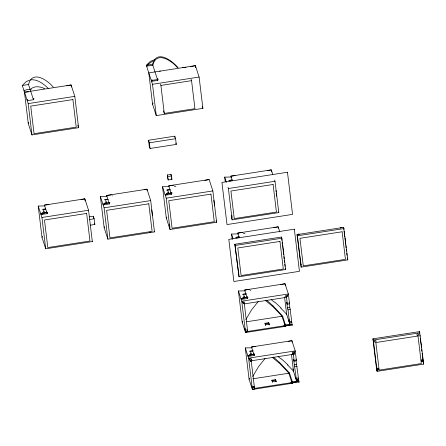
<?xml version="1.0" encoding="UTF-8"?>
<svg xmlns="http://www.w3.org/2000/svg" width="446" height="446" viewBox="0 0 446 446"><rect width="100%" height="100%" fill="white"/><g stroke="black" fill="none" stroke-linecap="round" stroke-linejoin="round"><path stroke-width="0.67" d="M27.842 99.932L27.239 100.684L33.456 99.72L33.941 98.376L33.238 99.045M43.992 211.398L40.982 214.565L47.198 213.601L47.683 212.257L40.764 213.885M106.148 201.748L103.138 204.909L109.354 203.945L109.839 202.601L102.914 204.235M168.298 192.092L165.288 195.253L171.504 194.289L171.989 192.945L165.07 194.579M244.196 296.317L241.186 299.478L247.396 298.513L247.887 297.17L240.963 298.803M251.065 353.254L248.054 356.421L254.27 355.456L254.755 354.113L247.837 355.741M33.456 99.72L28.516 84.511C32.224 69.732 47.365 80.024 53.225 87.07M152.315 80.497L151.545 81.378L157.761 80.408L152.532 64.313C156.574 48.904 172.279 60.662 178.138 67.825M157.917 78.424L157.477 79.527L151.261 80.492L152.03 79.611M157.761 80.408L158.207 79.31M47.198 213.601L44.438 205.11L84.84 198.832L88.548 210.239L92.328 241.559L45.709 248.796L42.002 237.389L42.504 236.363M109.354 203.945L106.594 195.454L146.99 189.176L150.698 200.589L154.478 231.903L107.865 239.145L104.158 227.733L104.659 226.713M171.504 194.289L168.744 185.798L209.146 179.526L212.853 190.933L216.628 222.247L170.015 229.489L166.308 218.083L166.81 217.057M285.234 325.613L285.925 326.255L245.523 332.526L242.206 322.307L242.702 321.282M292.52 382.356L292.793 383.192L252.397 389.469L249.074 379.245L249.576 378.219M28.26 123.509L24.485 92.194L71.098 84.952L74.805 96.364L78.585 127.679L31.967 134.921L28.26 123.509L28.784 122.449M152.565 104.202L148.786 72.888L195.404 65.646L199.111 77.052L202.885 108.367L156.273 115.609L152.565 104.202L153.09 103.138M245.869 319.565L251.55 309.903L258.184 301.563M252.737 376.502L258.424 366.841L265.058 358.506M245.205 290.853L238.426 290.987L241.743 301.212L288.361 293.97L289.543 303.782L287.324 304.127L286.505 297.331L288.361 293.97L285.039 283.751L244.642 290.023L247.396 298.513M293.685 353.711L295.23 350.907L291.907 340.688L251.511 346.966L254.27 355.456M31.967 134.921L28.187 103.6L22.3 85.476L26.264 81.607L29.559 80.141M156.273 115.609L152.493 84.294L146.316 65.278L150.28 61.414L154.717 59.636M46.981 212.92L47.638 212.296M109.131 203.27L109.839 202.601M171.286 193.614L171.989 192.945M247.179 297.839L247.887 297.17M254.047 354.776L254.755 354.113M30.177 89.629C33.913 85.543 40.14 86.329 44.6 88.67M289.153 303.771L290.229 309.479L292.141 325.285L291.522 324.866L285.473 325.942L284.882 326.416L283.862 325.831M295.943 360.078L299.01 382.228L298.396 381.804L292.342 382.885L291.756 383.354L290.736 382.768M152.727 61.147L148.529 63.973L146.606 66.164L152.822 65.2C156.529 50.42 171.671 60.717 177.525 67.759M376.703 370.158L372.923 338.843L419.535 331.601L423.7 364.103L377.087 371.345L376.703 370.158L378.297 369.355M27.022 100.01L27.775 99.726M23.967 90.599L26.347 89.813L31.27 89.228M41.857 213.483L44.455 212.814A42.058 17.5 -6.9 0 0 46.897 211.989M104.007 203.833L106.605 203.164A42.058 17.5 -6.9 0 0 109.053 202.333M166.163 194.177L168.761 193.508A42.058 17.5 -6.9 0 0 171.599 192.538M242.055 298.402L244.653 297.733A42.058 17.5 -6.9 0 0 247.491 296.763M248.929 355.339L251.527 354.67A42.058 17.5 -6.9 0 0 253.969 353.845M66.777 85.849L71.098 84.952L71.343 86.998M190.548 66.677L195.404 65.646L195.649 67.686M81.027 199.596L84.84 198.832L85.086 200.873M204.865 180.401L209.146 179.526M267.483 170.634L269.378 170.216M273.883 227.689L278.17 226.808L279.826 231.92M280.757 284.626L281.699 284.403M288.099 341.452L289.989 341.034M144.125 189.717L146.99 189.176L147.158 190.542M282.167 284.286L285.039 283.751L285.284 285.791M44.438 205.11L48.948 204.547M106.594 195.454L111.355 194.88M168.744 185.798L173.505 185.229M232.377 180.702L230.9 176.142L235.159 175.596M239.251 237.646L237.768 233.085L241.046 232.6M244.642 290.023L249.403 289.454M251.511 346.966L255.77 346.414M269.852 170.116L271.296 169.87L272.74 174.308M290.469 340.934L291.907 340.688L292.074 342.049M146.316 65.278L152.532 64.313M22.3 85.476L28.516 84.511M28.187 103.6L74.805 96.364M152.493 84.294L199.111 77.052M160.499 84.155L160.911 85.42L191.557 80.665L194.935 108.679L164.295 113.44L163.47 110.903M148.54 140.25L174.76 136.181L175.585 138.712L176.27 144.409L150.051 148.479L149.226 145.948L148.54 140.25L149.365 142.787L150.051 148.479M149.365 142.787L175.585 138.712M167.289 175.027L171.019 174.447L171.515 175.969L171.927 179.381L168.198 179.961L167.289 175.027L168.198 179.961M167.785 176.544L171.515 175.969M230.9 176.142L271.296 169.87L271.542 171.911M42.192 209.425L43.295 209.252L44.455 212.814M104.342 199.769L105.451 199.596A81.178 24.931 36 0 1 107.86 199.267L108.216 199.223M166.497 190.113L167.601 189.94A81.178 24.931 36 0 1 170.01 189.611M228.647 180.457L229.751 180.29A81.178 24.931 36 0 1 232.165 179.955M44.65 205.901L38.228 206.074L41.93 217.481L88.548 210.239M107.157 196.279L100.378 196.418L104.085 207.825L150.698 200.589M169.307 186.623L162.528 186.762L166.235 198.175L212.853 190.933M228.012 187.353L228.391 188.519L275.004 181.277L278.783 212.591L232.165 219.833L231.346 217.302M89.289 216.868L93.326 216.238L94.151 218.774L94.836 224.466L90.131 225.202M89.44 219.504L94.151 218.774M149.382 232.294L150.625 232.098M237.768 233.085L278.17 226.808L278.332 228.168M235.516 237.4L236.625 237.227A81.178 24.931 36 0 1 239.034 236.898L239.39 236.854M234.875 244.269L281.487 237.032L281.872 238.214L285.652 269.535L239.039 276.776L234.875 244.269L239.039 276.776M343.643 227.376L297.025 234.618L301.189 267.121L347.808 259.879L343.643 227.376L343.877 229.339M235.259 245.456L281.872 238.214M297.889 235.505L297.025 234.618L297.415 235.806L344.028 228.564M242.39 294.338L243.494 294.165A81.178 24.931 36 0 1 245.908 293.836M292.052 324.554L247.658 331.45L245.523 332.526L241.743 301.212L244.33 303.882L286.505 297.331M287.324 304.127L286.706 302.215L287.391 307.907L289.61 307.567M287.391 307.907L288.01 309.825L290.229 309.479M246.649 321.767L281.989 316.275L284.788 324.889L285.473 325.942M265.431 325.006L265.013 323.261L268.743 322.681L269.323 324.933M265.102 323.991L268.832 323.411L269.161 324.426M265.013 323.261L265.509 324.783L269.239 324.203M249.258 351.281L250.368 351.108L251.527 354.67M373.631 339.573L372.923 338.843L373.308 340.03L419.92 332.788M292.693 354.375L251.198 360.82L254.527 388.394L298.92 381.497M298.067 381.347L298.396 381.804L296.702 381.843L293.574 359.153L294.198 361.07L296.417 360.725L295.23 350.907L248.617 358.149L245.294 347.93L252.074 347.791M294.26 364.85L296.478 364.505M294.884 366.763L297.103 366.417M288.105 373.185L289.476 372.973L292.32 381.726M252.843 378.81L288.863 373.213L291.662 381.832L292.793 383.192M276.029 381.369L275.7 380.354L271.971 380.934L271.887 380.204L275.611 379.624L276.197 381.876M271.887 380.204L272.378 381.726L276.107 381.146M225.258 181.873L224.684 177.112L231.82 177.012M232.21 239.496L231.552 234.05L238.331 233.91M182.565 67.575L186.032 67.307M24.485 92.194L28.366 91.865M291.193 324.409L291.522 324.866L289.833 324.9L289.694 324.476L284.788 324.889M296.702 381.843L296.562 381.414L291.662 381.832M159.584 71.148L160.387 71.076M241.292 232.583L242.529 232.511M245.891 293.819L246.259 293.797M252.759 350.762L253.133 350.734M229.796 180.323L232.121 180.223M167.646 189.979L169.971 189.879M105.496 199.635L107.815 199.535M236.67 237.266L238.989 237.166M243.538 294.204L245.863 294.104M30.702 79.828C37.603 79.076 43.507 83.865 48.196 88.336M45.665 209.185L43.34 209.285A81.178 24.931 36 0 1 45.709 208.918M252.731 351.041L250.412 351.141A81.178 24.931 36 0 1 252.776 350.773M347.228 258.563L347.334 257.961M285.228 268.319L285.652 269.535M265.342 300.426L272.729 306.458L280.211 314.207A76.567 23.688 36.3 0 1 281.989 316.275M272.211 357.363L279.597 363.395L287.079 371.144A76.567 23.688 36.3 0 1 288.863 373.213M271.179 299.578L274.195 302.031M278.048 356.516L281.064 358.974M273.002 305.833L282.602 316.03L285.446 324.788M279.871 362.771L289.476 372.973M280.751 308.047L286.293 313.845M287.625 364.984L293.161 370.782A11.083 2.776 39 0 1 293.529 371.189L296.562 381.414M250.462 360.257A0.914 0.831 -18 0 1 249.671 359.264L248.617 358.149L252.397 389.469M292.749 368.859L293.507 369.65M288.774 320.836L289.733 321.94M295.648 377.779L296.412 378.66M298.541 381.157L299.01 382.228M284.448 323.841L285.423 325.117M291.322 380.784L292.297 382.055M284.542 296.952L286.633 314.24L288.919 321.287L289.727 322.386M295.793 378.225L297.248 380.215M292.108 382.557L292.342 382.885M285.2 268.687L285.529 269.15M216.065 221.244L216.505 221.868M423.466 363.568L423.7 364.103M278.438 211.9L278.783 212.591M154.132 231.212L154.478 231.903M78.15 126.859L78.457 127.294M420.717 341.413L421.609 347.729L421.409 347.111M347.679 259.5L347.808 259.879M274.591 180.011L275.004 181.277M282.875 247.469L282.513 245.534M283.361 252.536L283.561 253.161L282.954 248.099M289.131 302.511L289.543 303.782M291.868 324.448L292.141 325.285M295.999 359.448L296.417 360.725M229.751 180.29L230.103 181.36M202.272 106.466L202.885 108.367M224.684 177.112L226.373 182.319M191.144 79.394L191.557 80.665M236.625 237.227L236.971 238.303M231.552 234.05L233.035 238.61M243.494 294.165L244.653 297.733M216.148 220.77L216.628 222.247M247.251 330.202L247.658 331.45L244.33 303.882M175.858 143.138L176.27 144.409M253.919 386.52L254.326 387.769M171.431 177.865L171.927 179.381M167.601 189.94L168.761 193.508M105.451 199.596L106.605 203.164M77.76 125.142L78.585 127.679M94.424 223.201L94.836 224.466M92.199 241.175L92.328 241.559M42.141 212.842L42.565 214.147M289.694 324.476L288.919 321.287M419.535 331.601L419.692 332.911M419.931 334.874L420.087 336.178M420.327 338.146L420.639 340.761M421.654 349.162L421.905 351.219M422.15 353.277L422.401 355.334M422.563 356.705L423.254 362.414M373.308 340.03L377.087 371.345M345.026 237.813L345.678 244.257M344.117 231.301L344.351 233.264M344.507 234.574L344.747 236.536M345.845 245.623L346.09 247.681M346.341 249.738L346.503 251.109M346.754 253.166L346.999 255.224M297.415 235.806L301.189 267.121M276.002 190.526L276.158 191.791M276.308 193.057L276.693 196.218M281.487 237.032L281.883 240.299M282.123 242.267L282.357 244.23M283.444 253.228L283.611 254.599M283.857 256.662L284.108 258.725M284.353 260.787L284.52 262.159M284.771 264.222L285.016 266.284M288.01 309.825L289.833 324.9M293.373 354.269L294.198 361.07M291.5 354.581L293.501 371.178M268.743 322.681L268.832 323.411M275.611 379.624L275.7 380.354M265.509 324.783L265.599 325.513M272.378 381.726L272.467 382.456M228.391 188.519L232.165 219.833M238.426 290.987L242.206 322.307M245.294 347.93L249.074 379.245M213.851 200.182L214.537 205.874M174.76 136.181L174.91 137.446M160.911 85.42L164.295 113.44M171.019 174.447L171.186 175.813M166.235 198.175L170.015 229.489M162.528 186.762L166.308 218.083M151.701 209.837L152.387 215.53M104.085 207.825L107.865 239.145M100.378 196.418L104.158 227.733M93.326 216.238L93.554 218.139M41.93 217.481L45.709 248.796M38.228 206.074L42.002 237.389M112.191 195.872A59.781 21.742 40.3 0 1 112.453 195.883M174.341 186.216A59.781 21.742 40.3 0 1 175.958 186.328M169.681 225.854A0.914 0.831 -18 0 1 169.636 224.422M170.132 226.925A0.914 0.831 -18 0 1 169.697 225.709M231.953 216.243A0.914 0.831 -18 0 1 231.385 215.669M232.165 217.224A0.914 0.831 -18 0 1 232.121 215.792M238.822 273.186A0.914 0.831 -18 0 1 238.66 271.709M238.833 274.034A0.914 0.831 -18 0 1 238.839 272.852M243.365 233.503A59.781 21.742 40.3 0 1 244.982 233.615M300.799 263.458A0.914 0.831 -18 0 1 300.81 262.053M301.245 264.534A0.914 0.831 -18 0 1 300.838 263.396M297.727 234.847A0.914 0.831 -18 0 1 299.394 234.373M340.343 228.112A0.914 0.831 -18 0 1 341.915 227.666M289.683 321.237A0.914 0.831 -18 0 1 289.694 319.771M245.506 329.711A0.914 0.831 -18 0 1 245.166 328.468M286.315 313.85A11.083 2.776 39 0 1 286.655 314.252M274.502 301.925A45.074 14.456 36.7 0 1 281.119 308.058M266.44 300.214A25.745 8.19 36.2 0 1 272.907 305.828M250.239 290.441A59.781 21.742 40.3 0 1 250.769 290.469M422.574 359.716A0.914 0.831 -18 0 1 421.158 360.123M378.392 368.173A0.914 0.831 -18 0 1 376.982 368.68A0.914 0.831 -18 0 1 377.032 367.309M249.671 359.264A0.914 0.831 -18 0 1 250.897 358.629A0.914 0.831 -18 0 1 251.327 359.81M281.37 358.868A45.074 14.456 36.7 0 1 287.988 364.995M273.108 357.001A25.745 8.19 36.2 0 1 279.776 362.771M292.81 353.594A0.914 0.831 -18 0 1 292.381 352.407A0.914 0.831 -18 0 1 293.752 352.145A0.914 0.831 -18 0 1 293.719 353.427M252.882 388.087A0.914 0.831 -18 0 1 252.403 386.972A0.914 0.831 -18 0 1 253.668 386.543A0.914 0.831 -18 0 1 253.975 387.713M297.259 379.585A0.914 0.831 -18 0 1 296.579 378.515A0.914 0.831 -18 0 1 297.878 378.013A0.914 0.831 -18 0 1 298.129 379.251M72.899 99.564L30.724 106.12L34.052 133.689L76.227 127.138L72.899 99.564M287.469 172.245L221.93 182.431L227.014 224.567L292.554 214.381L287.469 172.245M86.641 213.444L44.466 219.995L47.794 247.569L89.969 241.018L86.641 213.444M148.791 203.794L106.616 210.345L109.945 237.913L152.119 231.363L148.791 203.794M210.947 194.138L168.772 200.689L172.095 228.257L214.275 221.707L210.947 194.138M273.097 184.482L230.922 191.033L234.25 218.607L276.425 212.056L273.097 184.482M294.343 229.188L228.804 239.368L233.888 281.504L299.428 271.324L294.343 229.188M279.971 241.42L237.79 247.976L241.119 275.544L283.294 268.994L279.971 241.42M342.121 231.769L299.946 238.32L303.274 265.888L345.449 259.338L342.121 231.769M418.013 335.994L375.839 342.545L379.167 370.113L421.342 363.562L418.013 335.994M286.159 296.991A0.914 0.831 -18 0 0 287.246 295.893A0.914 0.831 -18 0 0 285.724 295.62A0.914 0.831 -18 0 0 286.159 296.991M290.435 322.949A0.914 0.831 -18 0 0 291.528 321.85A0.914 0.831 -18 0 0 290.006 321.583A0.914 0.831 -18 0 0 290.435 322.949M243.544 303.559A0.914 0.831 -18 0 0 244.637 302.46A0.914 0.831 -18 0 0 243.115 302.193A0.914 0.831 -18 0 0 243.544 303.559M246.259 331.568A0.914 0.831 -18 0 0 247.346 330.469A0.914 0.831 -18 0 0 245.824 330.202A0.914 0.831 -18 0 0 246.259 331.568M421.894 361.455A0.914 0.831 -18 0 0 422.992 360.368A0.914 0.831 -18 0 0 421.47 360.084A0.914 0.831 -18 0 0 421.894 361.455M377.684 369.99A0.914 0.831 -18 0 0 378.782 368.898A0.914 0.831 -18 0 0 377.26 368.619A0.914 0.831 -18 0 0 377.684 369.99M374.997 342.065A0.914 0.831 -18 0 0 376.095 340.973A0.914 0.831 -18 0 0 374.579 340.694A0.914 0.831 -18 0 0 374.997 342.065M417.612 335.498A0.914 0.831 -18 0 0 418.71 334.405A0.914 0.831 -18 0 0 417.194 334.126A0.914 0.831 -18 0 0 417.612 335.498M293.306 354.804A0.914 0.831 -18 0 0 294.405 353.711A0.914 0.831 -18 0 0 292.888 353.433A0.914 0.831 -18 0 0 293.306 354.804M250.691 361.377A0.914 0.831 -18 0 0 251.789 360.284A0.914 0.831 -18 0 0 250.273 360.006A0.914 0.831 -18 0 0 250.691 361.377M253.406 389.386A0.914 0.831 -18 0 0 254.504 388.293A0.914 0.831 -18 0 0 252.988 388.014A0.914 0.831 -18 0 0 253.406 389.386M297.588 380.767A0.914 0.831 -18 0 0 298.686 379.674A0.914 0.831 -18 0 0 297.164 379.395A0.914 0.831 -18 0 0 297.588 380.767"/></g></svg>
